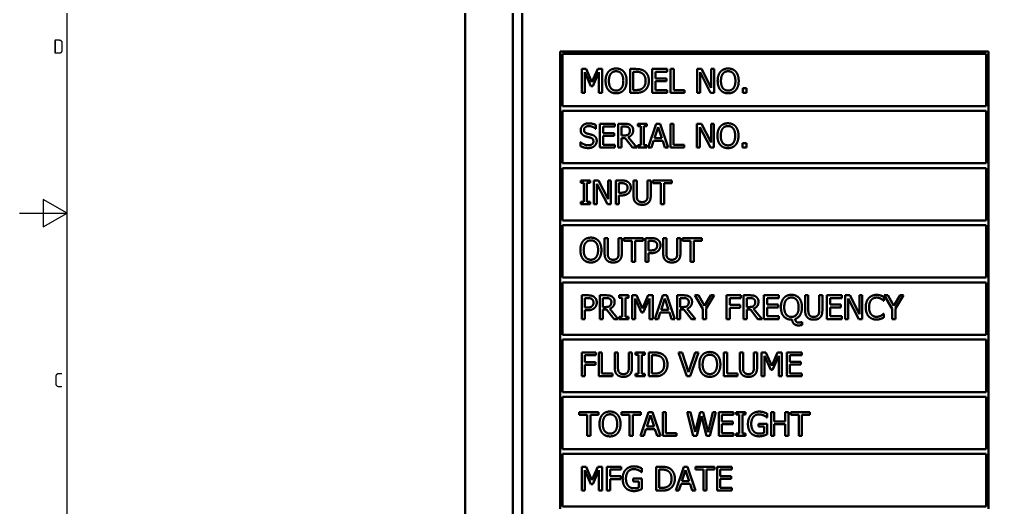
# Model space of a CAD drawing. Header units: millimetres. Extents: x 0 to 297, y 0 to 210.
# Drawn here: x 0 to 102, y 74.1 to 125.3 of the extents above; entities that cross this region are included whole.
import ezdxf

# ---------------------------------------------------------------- set-up
doc = ezdxf.new("R2010")
doc.units = ezdxf.units.MM
doc.header["$LTSCALE"] = 0.5
doc.layers.get('0').update_dxf_attribs({"color": 3, "lineweight": 25})
doc.layers.add('가시적인 것(ISO)', color=3, linetype='Continuous', lineweight=40)
doc.layers.add('경계(ISO)', color=7, linetype='Continuous', lineweight=25)
doc.styles.add('문자 텍스트_M2B', font='isocp.shx')

# ---------------------------------------------------------------- blocks, each defined once
blk = doc.blocks.new('경계 Default Border')
at = {"layer": '경계(ISO)', "flags": 128}
for points in [[(10, 10), (10, 410), (584, 410), (584, 10), (10, 10)], [(0, 210), (10, 210), (5, 212.89), (5, 207.11), (10, 210)]]:
    blk.add_lwpolyline(points, dxfattribs=at)
at = {"layer": '경계(ISO)', "color": 2, "char_height": 3, "attachment_point": 7, "style": '문자 텍스트_M2B'}
for s, insert in [('D', (7.08, 243.47)), ('C', (7.24, 173.47))]:
    blk.add_mtext(s, dxfattribs=dict(at, insert=insert))

msp = doc.modelspace()

# ---------------------------------------------------------------- linework, layer by layer
at = {"layer": '가시적인 것(ISO)'}
for p, q in [((46.8147, 41.9881), (46.8147, 161.9881)), ((51.8147, 151.9881), (51.8147, 51.9881)), ((52.8147, 52.9042), (52.8147, 151.072)), ((56.8147, 121.9881), (101.8147, 121.9881)), ((56.8147, 73.9881), (56.8147, 121.9881)), ((57.0647, 116.2381), (57.0647, 121.7381)), ((57.0647, 121.7381), (101.5647, 121.7381)), ((101.5647, 121.7381), (101.5647, 116.2381)), ((101.8147, 121.9881), (101.8147, 73.9881)), ((59.0679, 117.6355), (59.0679, 120.1355)), ((59.0679, 120.1355), (59.5217, 120.1355)), ((60.0241, 118.3243), (59.3779, 119.789)), ((59.3779, 119.789), (59.3779, 117.6355)), ((59.5217, 120.1355), (60.1457, 118.7436)), ((60.1457, 118.7436), (60.7494, 120.1355)), ((60.8791, 119.789), (60.2267, 118.3243)), ((60.7494, 120.1355), (61.2113, 120.1355)), ((60.8791, 117.6355), (60.8791, 119.789)), ((61.2113, 120.1355), (61.2113, 117.6355)), ((64.151, 117.6355), (64.151, 120.1355)), ((64.151, 120.1355), (64.7203, 120.1355)), ((64.4832, 119.8478), (64.4832, 117.9231)), ((64.7365, 119.8478), (64.4832, 119.8478)), ((66.4828, 117.6355), (66.4828, 120.1355)), ((66.4828, 120.1355), (68.0468, 120.1355)), ((68.0468, 119.8397), (66.8151, 119.8397)), ((66.8151, 119.8397), (66.8151, 119.1549)), ((68.0468, 120.1355), (68.0468, 119.8397)), ((68.4115, 117.6355), (68.4115, 120.1355)), ((68.4115, 120.1355), (68.7438, 120.1355)), ((68.7438, 120.1355), (68.7438, 117.9312)), ((71.1951, 117.6355), (71.1951, 120.1355)), ((71.1951, 120.1355), (71.6672, 120.1355)), ((72.6113, 117.6355), (71.5051, 119.791)), ((71.5051, 119.791), (71.5051, 117.6355)), ((71.6672, 120.1355), (72.6741, 118.1561)), ((72.6741, 118.1561), (72.6741, 120.1355)), ((72.6741, 120.1355), (72.984, 120.1355)), ((72.984, 120.1355), (72.984, 117.6355)), ((66.8151, 119.1549), (67.9638, 119.1549)), ((66.8151, 118.8591), (66.8151, 117.9312)), ((67.9638, 118.8591), (66.8151, 118.8591)), ((67.9638, 119.1549), (67.9638, 118.8591)), ((59.3779, 117.6355), (59.0679, 117.6355)), ((60.2267, 118.3243), (60.0241, 118.3243)), ((61.2113, 117.6355), (60.8791, 117.6355)), ((64.7263, 117.6355), (64.151, 117.6355)), ((64.4832, 117.9231), (64.7365, 117.9231)), ((68.0468, 117.6355), (66.4828, 117.6355)), ((66.8151, 117.9312), (68.0468, 117.9312)), ((68.0468, 117.9312), (68.0468, 117.6355)), ((69.86, 117.6355), (68.4115, 117.6355)), ((68.7438, 117.9312), (69.86, 117.9312)), ((69.86, 117.9312), (69.86, 117.6355)), ((71.5051, 117.6355), (71.1951, 117.6355)), ((72.984, 117.6355), (72.6113, 117.6355)), ((75.9885, 117.6355), (75.9885, 118.1136)), ((75.9885, 118.1136), (76.3896, 118.1136)), ((76.3896, 117.6355), (75.9885, 117.6355)), ((76.3896, 118.1136), (76.3896, 117.6355)), ((101.5647, 116.2381), (57.0647, 116.2381)), ((57.0647, 110.2381), (57.0647, 115.7381)), ((57.0647, 115.7381), (101.5647, 115.7381)), ((101.5647, 115.7381), (101.5647, 110.2381)), ((60.5468, 114.2679), (60.5468, 113.8709)), ((60.9824, 111.8855), (60.9824, 114.3855)), ((60.9824, 114.3855), (62.5464, 114.3855)), ((62.5464, 114.3855), (62.5464, 114.0897)), ((62.9111, 114.3855), (63.5553, 114.3855)), ((62.9111, 111.8855), (62.9111, 114.3855)), ((64.9472, 114.1302), (64.9472, 114.3855)), ((64.9472, 114.3855), (65.9156, 114.3855)), ((65.9156, 114.3855), (65.9156, 114.1302)), ((66.0574, 111.8855), (66.9002, 114.3855)), ((66.9002, 114.3855), (67.3094, 114.3855)), ((67.3094, 114.3855), (68.1522, 111.8855)), ((68.3892, 111.8855), (68.3892, 114.3855)), ((68.3892, 114.3855), (68.7215, 114.3855)), ((68.7215, 114.3855), (68.7215, 112.1812)), ((71.1728, 111.8855), (71.1728, 114.3855)), ((71.1728, 114.3855), (71.6449, 114.3855)), ((71.6449, 114.3855), (72.6518, 112.4061)), ((72.6518, 112.4061), (72.6518, 114.3855)), ((72.6518, 114.3855), (72.9617, 114.3855)), ((72.9617, 114.3855), (72.9617, 111.8855)), ((60.5468, 113.8709), (60.5225, 113.8709)), ((62.5464, 114.0897), (61.3147, 114.0897)), ((61.3147, 114.0897), (61.3147, 113.4049)), ((61.3147, 113.4049), (62.4634, 113.4049)), ((62.4634, 113.4049), (62.4634, 113.1091)), ((63.5736, 114.0978), (63.2434, 114.0978)), ((63.2434, 114.0978), (63.2434, 113.1577)), ((65.2652, 114.1302), (64.9472, 114.1302)), ((65.2652, 112.1407), (65.2652, 114.1302)), ((65.9156, 114.1302), (65.5975, 114.1302)), ((65.5975, 114.1302), (65.5975, 112.1407)), ((67.0967, 114.0451), (66.7117, 112.868)), ((67.4836, 112.868), (67.0967, 114.0451)), ((72.589, 111.8855), (71.4828, 114.041)), ((71.4828, 114.041), (71.4828, 111.8855)), ((58.9443, 112.0354), (58.9443, 112.4527)), ((58.9443, 112.4527), (58.9686, 112.4527)), ((61.3147, 113.1091), (61.3147, 112.1812)), ((62.4634, 113.1091), (61.3147, 113.1091)), ((63.2434, 113.1577), (63.5351, 113.1577)), ((63.6242, 112.8802), (63.2434, 112.8802)), ((63.2434, 112.8802), (63.2434, 111.8855)), ((64.4143, 111.8855), (63.6242, 112.8802)), ((63.9565, 112.9734), (64.8459, 111.8855)), ((66.6206, 112.5844), (66.3937, 111.8855)), ((67.5748, 112.5844), (66.6206, 112.5844)), ((66.7117, 112.868), (67.4836, 112.868)), ((67.8017, 111.8855), (67.5748, 112.5844)), ((75.9662, 111.8855), (75.9662, 112.3636)), ((75.9662, 112.3636), (76.3673, 112.3636)), ((76.3673, 112.3636), (76.3673, 111.8855)), ((62.5464, 111.8855), (60.9824, 111.8855)), ((61.3147, 112.1812), (62.5464, 112.1812)), ((62.5464, 112.1812), (62.5464, 111.8855)), ((63.2434, 111.8855), (62.9111, 111.8855)), ((64.8459, 111.8855), (64.4143, 111.8855)), ((64.9472, 111.8855), (64.9472, 112.1407)), ((64.9472, 112.1407), (65.2652, 112.1407)), ((65.9156, 111.8855), (64.9472, 111.8855)), ((65.5975, 112.1407), (65.9156, 112.1407)), ((65.9156, 112.1407), (65.9156, 111.8855)), ((66.3937, 111.8855), (66.0574, 111.8855)), ((68.1522, 111.8855), (67.8017, 111.8855)), ((69.8378, 111.8855), (68.3892, 111.8855)), ((68.7215, 112.1812), (69.8378, 112.1812)), ((69.8378, 112.1812), (69.8378, 111.8855)), ((71.4828, 111.8855), (71.1728, 111.8855)), ((72.9617, 111.8855), (72.589, 111.8855)), ((76.3673, 111.8855), (75.9662, 111.8855)), ((101.5647, 110.2381), (57.0647, 110.2381)), ((57.0647, 104.2381), (57.0647, 109.7381)), ((57.0647, 109.7381), (101.5647, 109.7381)), ((101.5647, 109.7381), (101.5647, 104.2381)), ((58.9707, 108.1829), (58.9707, 108.4381)), ((58.9707, 108.4381), (59.9391, 108.4381)), ((59.2887, 108.1829), (58.9707, 108.1829)), ((59.2887, 106.1934), (59.2887, 108.1829)), ((59.9391, 108.1829), (59.621, 108.1829)), ((59.621, 108.1829), (59.621, 106.1934)), ((59.9391, 108.4381), (59.9391, 108.1829)), ((60.3503, 105.9381), (60.3503, 108.4381)), ((60.3503, 108.4381), (60.8224, 108.4381)), ((60.8224, 108.4381), (61.8292, 106.4588)), ((61.8292, 106.4588), (61.8292, 108.4381)), ((61.8292, 108.4381), (62.1392, 108.4381)), ((62.1392, 108.4381), (62.1392, 105.9381)), ((62.6457, 105.9381), (62.6457, 108.4381)), ((62.6457, 108.4381), (63.2737, 108.4381)), ((63.2535, 108.1504), (62.978, 108.1504)), ((62.978, 108.1504), (62.978, 107.1537)), ((64.5116, 106.8782), (64.5116, 108.4381)), ((64.5116, 108.4381), (64.8438, 108.4381)), ((64.8438, 108.4381), (64.8438, 106.8782)), ((65.9885, 106.8701), (65.9885, 108.4381)), ((65.9885, 108.4381), (66.3207, 108.4381)), ((66.3207, 108.4381), (66.3207, 106.8782)), ((66.5416, 108.1423), (66.5416, 108.4381)), ((66.5416, 108.4381), (68.5513, 108.4381)), ((67.3803, 108.1423), (66.5416, 108.1423)), ((67.3803, 105.9381), (67.3803, 108.1423)), ((67.7126, 108.1423), (67.7126, 105.9381)), ((68.5513, 108.1423), (67.7126, 108.1423)), ((68.5513, 108.4381), (68.5513, 108.1423)), ((61.7664, 105.9381), (60.6603, 108.0937)), ((60.6603, 108.0937), (60.6603, 105.9381)), ((62.978, 107.1537), (63.2049, 107.1537)), ((58.9707, 105.9381), (58.9707, 106.1934)), ((58.9707, 106.1934), (59.2887, 106.1934)), ((59.621, 106.1934), (59.9391, 106.1934)), ((59.9391, 106.1934), (59.9391, 105.9381)), ((63.2596, 106.8701), (62.978, 106.8701)), ((62.978, 106.8701), (62.978, 105.9381)), ((59.9391, 105.9381), (58.9707, 105.9381)), ((60.6603, 105.9381), (60.3503, 105.9381)), ((62.1392, 105.9381), (61.7664, 105.9381)), ((62.978, 105.9381), (62.6457, 105.9381)), ((67.7126, 105.9381), (67.3803, 105.9381)), ((101.5647, 104.2381), (57.0647, 104.2381)), ((57.0647, 98.2381), (57.0647, 103.7381)), ((57.0647, 103.7381), (101.5647, 103.7381)), ((101.5647, 103.7381), (101.5647, 98.2381)), ((61.4707, 100.8255), (61.4707, 102.3855)), ((61.4707, 102.3855), (61.8029, 102.3855)), ((61.8029, 102.3855), (61.8029, 100.8255)), ((62.9476, 100.8174), (62.9476, 102.3855)), ((62.9476, 102.3855), (63.2798, 102.3855)), ((63.2798, 102.3855), (63.2798, 100.8255)), ((63.5006, 102.0897), (63.5006, 102.3855)), ((63.5006, 102.3855), (65.5104, 102.3855)), ((64.3394, 102.0897), (63.5006, 102.0897)), ((64.3394, 99.8855), (64.3394, 102.0897)), ((64.6716, 102.0897), (64.6716, 99.8855)), ((65.5104, 102.0897), (64.6716, 102.0897)), ((65.5104, 102.3855), (65.5104, 102.0897)), ((65.7636, 99.8855), (65.7636, 102.3855)), ((65.7636, 102.3855), (66.3916, 102.3855)), ((66.3714, 102.0978), (66.0959, 102.0978)), ((66.0959, 102.0978), (66.0959, 101.101)), ((67.6295, 100.8255), (67.6295, 102.3855)), ((67.6295, 102.3855), (67.9617, 102.3855)), ((67.9617, 102.3855), (67.9617, 100.8255)), ((69.1064, 100.8174), (69.1064, 102.3855)), ((69.1064, 102.3855), (69.4387, 102.3855)), ((69.4387, 102.3855), (69.4387, 100.8255)), ((69.6595, 102.0897), (69.6595, 102.3855)), ((69.6595, 102.3855), (71.6692, 102.3855)), ((70.4982, 102.0897), (69.6595, 102.0897)), ((70.4982, 99.8855), (70.4982, 102.0897)), ((70.8305, 102.0897), (70.8305, 99.8855)), ((71.6692, 102.0897), (70.8305, 102.0897)), ((71.6692, 102.3855), (71.6692, 102.0897)), ((66.0959, 101.101), (66.3228, 101.101)), ((66.3775, 100.8174), (66.0959, 100.8174)), ((66.0959, 100.8174), (66.0959, 99.8855)), ((64.6716, 99.8855), (64.3394, 99.8855)), ((66.0959, 99.8855), (65.7636, 99.8855)), ((70.8305, 99.8855), (70.4982, 99.8855)), ((101.5647, 98.2381), (57.0647, 98.2381)), ((57.0647, 92.2381), (57.0647, 97.7381)), ((57.0647, 97.7381), (101.5647, 97.7381)), ((101.5647, 97.7381), (101.5647, 92.2381)), ((59.0679, 93.8855), (59.0679, 96.3855)), ((59.0679, 96.3855), (59.6959, 96.3855)), ((59.6757, 96.0978), (59.4002, 96.0978)), ((59.4002, 96.0978), (59.4002, 95.101)), ((60.9642, 96.3855), (61.6084, 96.3855)), ((60.9642, 93.8855), (60.9642, 96.3855)), ((61.6267, 96.0978), (61.2964, 96.0978)), ((61.2964, 96.0978), (61.2964, 95.1577)), ((63.0002, 96.1302), (63.0002, 96.3855)), ((63.0002, 96.3855), (63.9686, 96.3855)), ((63.3183, 96.1302), (63.0002, 96.1302)), ((63.3183, 94.1407), (63.3183, 96.1302)), ((63.9686, 96.1302), (63.6506, 96.1302)), ((63.6506, 96.1302), (63.6506, 94.1407)), ((63.9686, 96.3855), (63.9686, 96.1302)), ((64.3799, 96.3855), (64.8337, 96.3855)), ((64.3799, 93.8855), (64.3799, 96.3855)), ((65.3361, 94.5743), (64.6899, 96.039)), ((64.6899, 96.039), (64.6899, 93.8855)), ((64.8337, 96.3855), (65.4577, 94.9936)), ((65.4577, 94.9936), (66.0614, 96.3855)), ((66.1911, 96.039), (65.5387, 94.5743)), ((66.0614, 96.3855), (66.5233, 96.3855)), ((66.1911, 93.8855), (66.1911, 96.039)), ((66.5233, 96.3855), (66.5233, 93.8855)), ((66.7604, 93.8855), (67.6032, 96.3855)), ((67.7997, 96.0451), (67.4147, 94.868)), ((67.6032, 96.3855), (68.0124, 96.3855)), ((68.1866, 94.868), (67.7997, 96.0451)), ((68.0124, 96.3855), (68.8552, 93.8855)), ((69.0922, 96.3855), (69.7365, 96.3855)), ((69.0922, 93.8855), (69.0922, 96.3855)), ((69.7547, 96.0978), (69.4245, 96.0978)), ((69.4245, 96.0978), (69.4245, 95.1577)), ((70.954, 96.3855), (71.3228, 96.3855)), ((71.7989, 94.9572), (70.954, 96.3855)), ((71.3228, 96.3855), (71.967, 95.2854)), ((71.967, 95.2854), (72.6234, 96.3855)), ((72.9759, 96.3855), (72.1311, 94.9916)), ((72.6234, 96.3855), (72.9759, 96.3855)), ((74.2806, 93.8855), (74.2806, 96.3855)), ((74.2806, 96.3855), (75.7758, 96.3855)), ((75.7758, 96.0897), (74.6129, 96.0897)), ((74.6129, 96.0897), (74.6129, 95.3846)), ((75.7758, 96.3855), (75.7758, 96.0897)), ((76.0736, 96.3855), (76.7178, 96.3855)), ((76.0736, 93.8855), (76.0736, 96.3855)), ((76.7361, 96.0978), (76.4058, 96.0978)), ((76.4058, 96.0978), (76.4058, 95.1577)), ((78.2069, 93.8855), (78.2069, 96.3855)), ((78.2069, 96.3855), (79.7709, 96.3855)), ((79.7709, 96.0897), (78.5391, 96.0897)), ((78.5391, 96.0897), (78.5391, 95.4049)), ((79.7709, 96.3855), (79.7709, 96.0897)), ((82.5383, 94.8255), (82.5383, 96.3855)), ((82.5383, 96.3855), (82.8706, 96.3855)), ((82.8706, 96.3855), (82.8706, 94.8255)), ((84.0152, 94.8174), (84.0152, 96.3855)), ((84.0152, 96.3855), (84.3475, 96.3855)), ((84.3475, 96.3855), (84.3475, 94.8255)), ((84.8236, 93.8855), (84.8236, 96.3855)), ((84.8236, 96.3855), (86.3876, 96.3855)), ((86.3876, 96.0897), (85.1558, 96.0897)), ((85.1558, 96.0897), (85.1558, 95.4049)), ((86.3876, 96.3855), (86.3876, 96.0897)), ((86.7523, 93.8855), (86.7523, 96.3855)), ((86.7523, 96.3855), (87.2243, 96.3855)), ((88.1684, 93.8855), (87.0622, 96.041)), ((87.0622, 96.041), (87.0622, 93.8855)), ((87.2243, 96.3855), (88.2312, 94.4061)), ((88.2312, 94.4061), (88.2312, 96.3855)), ((88.2312, 96.3855), (88.5412, 96.3855)), ((88.5412, 96.3855), (88.5412, 93.8855)), ((90.8021, 96.2193), (90.8021, 95.8182)), ((91.6854, 94.9572), (90.8406, 96.3855)), ((90.8406, 96.3855), (91.2093, 96.3855)), ((91.2093, 96.3855), (91.8536, 95.2854)), ((91.8536, 95.2854), (92.51, 96.3855)), ((92.8625, 96.3855), (92.0177, 94.9916)), ((92.51, 96.3855), (92.8625, 96.3855)), ((59.4002, 95.101), (59.6271, 95.101)), ((61.2964, 95.1577), (61.5882, 95.1577)), ((61.6773, 94.8802), (61.2964, 94.8802)), ((61.2964, 94.8802), (61.2964, 93.8855)), ((62.4674, 93.8855), (61.6773, 94.8802)), ((62.0096, 94.9734), (62.8989, 93.8855)), ((69.4245, 95.1577), (69.7162, 95.1577)), ((69.8053, 94.8802), (69.4245, 94.8802)), ((69.4245, 94.8802), (69.4245, 93.8855)), ((70.5955, 93.8855), (69.8053, 94.8802)), ((70.1376, 94.9734), (71.027, 93.8855)), ((71.7989, 93.8855), (71.7989, 94.9572)), ((72.1311, 94.9916), (72.1311, 93.8855)), ((74.6129, 95.3846), (75.7271, 95.3846)), ((75.7271, 95.0889), (74.6129, 95.0889)), ((74.6129, 95.0889), (74.6129, 93.8855)), ((75.7271, 95.3846), (75.7271, 95.0889)), ((76.4058, 95.1577), (76.6976, 95.1577)), ((76.7867, 94.8802), (76.4058, 94.8802)), ((76.4058, 94.8802), (76.4058, 93.8855)), ((77.5768, 93.8855), (76.7867, 94.8802)), ((77.119, 94.9734), (78.0083, 93.8855)), ((78.5391, 95.4049), (79.6878, 95.4049)), ((79.6878, 95.1091), (78.5391, 95.1091)), ((78.5391, 95.1091), (78.5391, 94.1812)), ((79.6878, 95.4049), (79.6878, 95.1091)), ((85.1558, 95.4049), (86.3045, 95.4049)), ((86.3045, 95.1091), (85.1558, 95.1091)), ((85.1558, 95.1091), (85.1558, 94.1812)), ((86.3045, 95.4049), (86.3045, 95.1091)), ((90.8021, 95.8182), (90.7758, 95.8182)), ((91.6854, 93.8855), (91.6854, 94.9572)), ((92.0177, 94.9916), (92.0177, 93.8855)), ((59.4002, 93.8855), (59.0679, 93.8855)), ((59.6818, 94.8174), (59.4002, 94.8174)), ((59.4002, 94.8174), (59.4002, 93.8855)), ((61.2964, 93.8855), (60.9642, 93.8855)), ((62.8989, 93.8855), (62.4674, 93.8855)), ((63.0002, 93.8855), (63.0002, 94.1407)), ((63.0002, 94.1407), (63.3183, 94.1407)), ((63.9686, 93.8855), (63.0002, 93.8855)), ((63.6506, 94.1407), (63.9686, 94.1407)), ((63.9686, 94.1407), (63.9686, 93.8855)), ((64.6899, 93.8855), (64.3799, 93.8855)), ((65.5387, 94.5743), (65.3361, 94.5743)), ((66.5233, 93.8855), (66.1911, 93.8855)), ((67.0967, 93.8855), (66.7604, 93.8855)), ((67.3236, 94.5844), (67.0967, 93.8855)), ((68.2778, 94.5844), (67.3236, 94.5844)), ((67.4147, 94.868), (68.1866, 94.868)), ((68.5047, 93.8855), (68.2778, 94.5844)), ((68.8552, 93.8855), (68.5047, 93.8855)), ((69.4245, 93.8855), (69.0922, 93.8855)), ((71.027, 93.8855), (70.5955, 93.8855)), ((72.1311, 93.8855), (71.7989, 93.8855)), ((74.6129, 93.8855), (74.2806, 93.8855)), ((76.4058, 93.8855), (76.0736, 93.8855)), ((78.0083, 93.8855), (77.5768, 93.8855)), ((79.7709, 93.8855), (78.2069, 93.8855)), ((78.5391, 94.1812), (79.7709, 94.1812)), ((79.7709, 94.1812), (79.7709, 93.8855)), ((86.3876, 93.8855), (84.8236, 93.8855)), ((85.1558, 94.1812), (86.3876, 94.1812)), ((86.3876, 94.1812), (86.3876, 93.8855)), ((87.0622, 93.8855), (86.7523, 93.8855)), ((88.5412, 93.8855), (88.1684, 93.8855)), ((90.7778, 94.4527), (90.8021, 94.4527)), ((90.8021, 94.4527), (90.8021, 94.0556)), ((92.0177, 93.8855), (91.6854, 93.8855)), ((81.1749, 93.8328), (81.0979, 93.8328)), ((82.1676, 93.5755), (82.2122, 93.5755)), ((82.2122, 93.5755), (82.2122, 93.2736)), ((101.5647, 92.2381), (57.0647, 92.2381)), ((57.0647, 86.2381), (57.0647, 91.7381)), ((57.0647, 91.7381), (101.5647, 91.7381)), ((101.5647, 91.7381), (101.5647, 86.2381)), ((59.0679, 87.8855), (59.0679, 90.3855)), ((59.0679, 90.3855), (60.563, 90.3855)), ((60.563, 90.0897), (59.4002, 90.0897)), ((59.4002, 90.0897), (59.4002, 89.3846)), ((60.563, 90.3855), (60.563, 90.0897)), ((60.8609, 87.8855), (60.8609, 90.3855)), ((60.8609, 90.3855), (61.1931, 90.3855)), ((61.1931, 90.3855), (61.1931, 88.1812)), ((62.5404, 88.8255), (62.5404, 90.3855)), ((62.5404, 90.3855), (62.8726, 90.3855)), ((62.8726, 90.3855), (62.8726, 88.8255)), ((64.0173, 88.8174), (64.0173, 90.3855)), ((64.0173, 90.3855), (64.3495, 90.3855)), ((64.3495, 90.3855), (64.3495, 88.8255)), ((64.7284, 90.1302), (64.7284, 90.3855)), ((64.7284, 90.3855), (65.6968, 90.3855)), ((65.0464, 90.1302), (64.7284, 90.1302)), ((65.0464, 88.1407), (65.0464, 90.1302)), ((65.6968, 90.1302), (65.3787, 90.1302)), ((65.3787, 90.1302), (65.3787, 88.1407)), ((65.6968, 90.3855), (65.6968, 90.1302)), ((66.108, 90.3855), (66.6773, 90.3855)), ((66.108, 87.8855), (66.108, 90.3855)), ((66.6935, 90.0978), (66.4403, 90.0978)), ((66.4403, 90.0978), (66.4403, 88.1731)), ((70.1072, 87.8855), (69.2462, 90.3855)), ((69.2462, 90.3855), (69.6028, 90.3855)), ((69.6028, 90.3855), (70.2956, 88.3089)), ((70.2956, 88.3089), (70.9885, 90.3855)), ((71.3268, 90.3855), (70.4658, 87.8855)), ((70.9885, 90.3855), (71.3268, 90.3855)), ((73.999, 87.8855), (73.999, 90.3855)), ((73.999, 90.3855), (74.3313, 90.3855)), ((74.3313, 90.3855), (74.3313, 88.1812)), ((75.6785, 88.8255), (75.6785, 90.3855)), ((75.6785, 90.3855), (76.0108, 90.3855)), ((76.0108, 90.3855), (76.0108, 88.8255)), ((77.1554, 88.8174), (77.1554, 90.3855)), ((77.1554, 90.3855), (77.4877, 90.3855)), ((77.4877, 90.3855), (77.4877, 88.8255)), ((77.9638, 90.3855), (78.4176, 90.3855)), ((77.9638, 87.8855), (77.9638, 90.3855)), ((78.92, 88.5743), (78.2737, 90.039)), ((78.2737, 90.039), (78.2737, 87.8855)), ((78.4176, 90.3855), (79.0416, 88.9936)), ((79.0416, 88.9936), (79.6453, 90.3855)), ((79.775, 90.039), (79.1226, 88.5743)), ((79.6453, 90.3855), (80.1072, 90.3855)), ((79.775, 87.8855), (79.775, 90.039)), ((80.1072, 90.3855), (80.1072, 87.8855)), ((80.6137, 87.8855), (80.6137, 90.3855)), ((80.6137, 90.3855), (82.1777, 90.3855)), ((82.1777, 90.0897), (80.9459, 90.0897)), ((80.9459, 90.0897), (80.9459, 89.4049)), ((82.1777, 90.3855), (82.1777, 90.0897)), ((59.4002, 89.3846), (60.5144, 89.3846)), ((60.5144, 89.0889), (59.4002, 89.0889)), ((59.4002, 89.0889), (59.4002, 87.8855)), ((60.5144, 89.3846), (60.5144, 89.0889)), ((80.9459, 89.4049), (82.0946, 89.4049)), ((82.0946, 89.1091), (80.9459, 89.1091)), ((80.9459, 89.1091), (80.9459, 88.1812)), ((82.0946, 89.4049), (82.0946, 89.1091)), ((59.4002, 87.8855), (59.0679, 87.8855)), ((62.3094, 87.8855), (60.8609, 87.8855)), ((61.1931, 88.1812), (62.3094, 88.1812)), ((62.3094, 88.1812), (62.3094, 87.8855)), ((64.7284, 87.8855), (64.7284, 88.1407)), ((64.7284, 88.1407), (65.0464, 88.1407)), ((65.6968, 87.8855), (64.7284, 87.8855)), ((65.3787, 88.1407), (65.6968, 88.1407)), ((65.6968, 88.1407), (65.6968, 87.8855)), ((66.6834, 87.8855), (66.108, 87.8855)), ((66.4403, 88.1731), (66.6935, 88.1731)), ((70.4658, 87.8855), (70.1072, 87.8855)), ((75.4476, 87.8855), (73.999, 87.8855)), ((74.3313, 88.1812), (75.4476, 88.1812)), ((75.4476, 88.1812), (75.4476, 87.8855)), ((78.2737, 87.8855), (77.9638, 87.8855)), ((79.1226, 88.5743), (78.92, 88.5743)), ((80.1072, 87.8855), (79.775, 87.8855)), ((82.1777, 87.8855), (80.6137, 87.8855)), ((80.9459, 88.1812), (82.1777, 88.1812)), ((82.1777, 88.1812), (82.1777, 87.8855)), ((101.5647, 86.2381), (57.0647, 86.2381)), ((57.0647, 80.2381), (57.0647, 85.7381)), ((57.0647, 85.7381), (101.5647, 85.7381)), ((101.5647, 85.7381), (101.5647, 80.2381)), ((58.8126, 83.8397), (58.8126, 84.1355)), ((58.8126, 84.1355), (60.8224, 84.1355)), ((59.6514, 83.8397), (58.8126, 83.8397)), ((59.6514, 81.6355), (59.6514, 83.8397)), ((59.9836, 83.8397), (59.9836, 81.6355)), ((60.8224, 83.8397), (59.9836, 83.8397)), ((60.8224, 84.1355), (60.8224, 83.8397)), ((63.2535, 83.8397), (63.2535, 84.1355)), ((63.2535, 84.1355), (65.2632, 84.1355)), ((64.0922, 83.8397), (63.2535, 83.8397)), ((64.0922, 81.6355), (64.0922, 83.8397)), ((65.2632, 83.8397), (64.4245, 83.8397)), ((64.4245, 83.8397), (64.4245, 81.6355)), ((65.247, 81.6355), (66.0898, 84.1355)), ((65.2632, 84.1355), (65.2632, 83.8397)), ((66.2863, 83.7951), (65.9014, 82.618)), ((66.0898, 84.1355), (66.499, 84.1355)), ((66.6733, 82.618), (66.2863, 83.7951)), ((66.499, 84.1355), (67.3418, 81.6355)), ((67.5788, 81.6355), (67.5788, 84.1355)), ((67.5788, 84.1355), (67.9111, 84.1355)), ((67.9111, 84.1355), (67.9111, 81.9312)), ((70.792, 81.6355), (70.1538, 84.1355)), ((70.1538, 84.1355), (70.4962, 84.1355)), ((70.4962, 84.1355), (70.9986, 82.0629)), ((70.9986, 82.0629), (71.497, 84.1355)), ((71.655, 83.71), (71.1607, 81.6355)), ((71.497, 84.1355), (71.8353, 84.1355)), ((72.1635, 81.6355), (71.655, 83.71)), ((71.8353, 84.1355), (72.3378, 82.0386)), ((72.3378, 82.0386), (72.8382, 84.1355)), ((73.1643, 84.1355), (72.5363, 81.6355)), ((72.8382, 84.1355), (73.1643, 84.1355)), ((73.4622, 81.6355), (73.4622, 84.1355)), ((73.4622, 84.1355), (75.0262, 84.1355)), ((75.0262, 83.8397), (73.7944, 83.8397)), ((73.7944, 83.8397), (73.7944, 83.1549)), ((75.0262, 84.1355), (75.0262, 83.8397)), ((75.2936, 83.8802), (75.2936, 84.1355)), ((75.2936, 84.1355), (76.262, 84.1355)), ((75.6117, 83.8802), (75.2936, 83.8802)), ((75.6117, 81.8907), (75.6117, 83.8802)), ((76.262, 83.8802), (75.9439, 83.8802)), ((75.9439, 83.8802), (75.9439, 81.8907)), ((76.262, 84.1355), (76.262, 83.8802)), ((78.5412, 83.9653), (78.5412, 83.5641)), ((78.9686, 81.6355), (78.9686, 84.1355)), ((78.9686, 84.1355), (79.3009, 84.1355)), ((79.3009, 84.1355), (79.3009, 83.1549)), ((80.4516, 83.1549), (80.4516, 84.1355)), ((80.4516, 84.1355), (80.7839, 84.1355)), ((80.7839, 84.1355), (80.7839, 81.6355)), ((81.0351, 83.8397), (81.0351, 84.1355)), ((81.0351, 84.1355), (83.0448, 84.1355)), ((81.8738, 83.8397), (81.0351, 83.8397)), ((81.8738, 81.6355), (81.8738, 83.8397)), ((82.2061, 83.8397), (82.2061, 81.6355)), ((83.0448, 83.8397), (82.2061, 83.8397)), ((83.0448, 84.1355), (83.0448, 83.8397)), ((73.7944, 83.1549), (74.9431, 83.1549)), ((73.7944, 82.8591), (73.7944, 81.9312)), ((74.9431, 82.8591), (73.7944, 82.8591)), ((74.9431, 83.1549), (74.9431, 82.8591)), ((77.6437, 82.6018), (77.6437, 82.8936)), ((77.6437, 82.8936), (78.5513, 82.8936)), ((78.5412, 83.5641), (78.5128, 83.5641)), ((78.5513, 82.8936), (78.5513, 81.8016)), ((79.3009, 83.1549), (80.4516, 83.1549)), ((80.4516, 82.8591), (79.3009, 82.8591)), ((79.3009, 82.8591), (79.3009, 81.6355)), ((80.4516, 81.6355), (80.4516, 82.8591)), ((59.9836, 81.6355), (59.6514, 81.6355)), ((64.4245, 81.6355), (64.0922, 81.6355)), ((65.5833, 81.6355), (65.247, 81.6355)), ((65.8102, 82.3344), (65.5833, 81.6355)), ((66.7644, 82.3344), (65.8102, 82.3344)), ((65.9014, 82.618), (66.6733, 82.618)), ((66.9913, 81.6355), (66.7644, 82.3344)), ((67.3418, 81.6355), (66.9913, 81.6355)), ((69.0274, 81.6355), (67.5788, 81.6355)), ((67.9111, 81.9312), (69.0274, 81.9312)), ((69.0274, 81.9312), (69.0274, 81.6355)), ((71.1607, 81.6355), (70.792, 81.6355)), ((72.5363, 81.6355), (72.1635, 81.6355)), ((75.0262, 81.6355), (73.4622, 81.6355)), ((73.7944, 81.9312), (75.0262, 81.9312)), ((75.0262, 81.9312), (75.0262, 81.6355)), ((75.2936, 81.6355), (75.2936, 81.8907)), ((75.2936, 81.8907), (75.6117, 81.8907)), ((76.262, 81.6355), (75.2936, 81.6355)), ((75.9439, 81.8907), (76.262, 81.8907)), ((76.262, 81.8907), (76.262, 81.6355)), ((78.2231, 82.6018), (77.6437, 82.6018)), ((78.2231, 81.9556), (78.2231, 82.6018)), ((79.3009, 81.6355), (78.9686, 81.6355)), ((80.7839, 81.6355), (80.4516, 81.6355)), ((82.2061, 81.6355), (81.8738, 81.6355)), ((101.5647, 80.2381), (57.0647, 80.2381)), ((57.0647, 74.2381), (57.0647, 79.7381)), ((57.0647, 79.7381), (101.5647, 79.7381)), ((101.5647, 79.7381), (101.5647, 74.2381)), ((59.0679, 75.8936), (59.0679, 78.3936)), ((59.0679, 78.3936), (59.5217, 78.3936)), ((60.0241, 76.5824), (59.3779, 78.0471)), ((59.3779, 78.0471), (59.3779, 75.8936)), ((59.5217, 78.3936), (60.1457, 77.0017)), ((60.1457, 77.0017), (60.7494, 78.3936)), ((60.8791, 78.0471), (60.2267, 76.5824)), ((60.7494, 78.3936), (61.2113, 78.3936)), ((60.8791, 75.8936), (60.8791, 78.0471)), ((61.2113, 78.3936), (61.2113, 75.8936)), ((61.7178, 75.8936), (61.7178, 78.3936)), ((61.7178, 78.3936), (63.213, 78.3936)), ((63.213, 78.0978), (62.0501, 78.0978)), ((62.0501, 78.0978), (62.0501, 77.3927)), ((63.213, 78.3936), (63.213, 78.0978)), ((65.3787, 77.8222), (65.3503, 77.8222)), ((65.3787, 78.2234), (65.3787, 77.8222)), ((66.8799, 75.8936), (66.8799, 78.3936)), ((66.8799, 78.3936), (67.4492, 78.3936)), ((67.2122, 78.1059), (67.2122, 76.1812)), ((67.4654, 78.1059), (67.2122, 78.1059)), ((68.9423, 75.8936), (69.7851, 78.3936)), ((69.9816, 78.0532), (69.5967, 76.8761)), ((69.7851, 78.3936), (70.1943, 78.3936)), ((70.3686, 76.8761), (69.9816, 78.0532)), ((70.1943, 78.3936), (71.0371, 75.8936)), ((71.0189, 78.0978), (71.0189, 78.3936)), ((71.0189, 78.3936), (73.0286, 78.3936)), ((71.8576, 78.0978), (71.0189, 78.0978)), ((71.8576, 75.8936), (71.8576, 78.0978)), ((72.1899, 78.0978), (72.1899, 75.8936)), ((73.0286, 78.0978), (72.1899, 78.0978)), ((73.0286, 78.3936), (73.0286, 78.0978)), ((73.2818, 75.8936), (73.2818, 78.3936)), ((73.2818, 78.3936), (74.8459, 78.3936)), ((74.8459, 78.0978), (73.6141, 78.0978)), ((73.6141, 78.0978), (73.6141, 77.413)), ((74.8459, 78.3936), (74.8459, 78.0978)), ((60.2267, 76.5824), (60.0241, 76.5824)), ((62.0501, 77.3927), (63.1643, 77.3927)), ((63.1643, 77.097), (62.0501, 77.097)), ((62.0501, 77.097), (62.0501, 75.8936)), ((63.1643, 77.3927), (63.1643, 77.097)), ((64.4812, 76.8599), (64.4812, 77.1517)), ((64.4812, 77.1517), (65.3888, 77.1517)), ((65.0606, 76.8599), (64.4812, 76.8599)), ((65.0606, 76.2137), (65.0606, 76.8599)), ((65.3888, 77.1517), (65.3888, 76.0597)), ((69.5055, 76.5925), (69.2786, 75.8936)), ((70.4597, 76.5925), (69.5055, 76.5925)), ((69.5967, 76.8761), (70.3686, 76.8761)), ((70.6866, 75.8936), (70.4597, 76.5925)), ((73.6141, 77.413), (74.7628, 77.413)), ((74.7628, 77.1172), (73.6141, 77.1172)), ((73.6141, 77.1172), (73.6141, 76.1893)), ((74.7628, 77.413), (74.7628, 77.1172)), ((59.3779, 75.8936), (59.0679, 75.8936)), ((61.2113, 75.8936), (60.8791, 75.8936)), ((62.0501, 75.8936), (61.7178, 75.8936)), ((67.4553, 75.8936), (66.8799, 75.8936)), ((67.2122, 76.1812), (67.4654, 76.1812)), ((69.2786, 75.8936), (68.9423, 75.8936)), ((71.0371, 75.8936), (70.6866, 75.8936)), ((72.1899, 75.8936), (71.8576, 75.8936)), ((74.8459, 75.8936), (73.2818, 75.8936)), ((73.6141, 76.1893), (74.8459, 76.1893)), ((74.8459, 76.1893), (74.8459, 75.8936)), ((101.5647, 74.2381), (57.0647, 74.2381))]:
    msp.add_line(p, q, dxfattribs=at)
for points in [[(61.576, 118.8855), (61.576, 119.1995), (61.732, 119.6776), (61.8758, 119.8498)], [(61.8758, 119.8498), (62.0217, 120.0159), (62.4289, 120.1881), (62.6801, 120.1881)], [(62.1271, 119.6411), (62.0278, 119.5135), (61.9224, 119.1286), (61.9224, 118.8855)], [(62.6822, 119.9004), (62.5019, 119.9004), (62.2304, 119.7748), (62.1271, 119.6411)], [(62.6801, 120.1881), (62.9354, 120.1881), (63.3446, 120.0098), (63.4865, 119.8498)], [(63.2352, 119.6411), (63.136, 119.7708), (62.8564, 119.9004), (62.6822, 119.9004)], [(63.4399, 118.8855), (63.4399, 119.1326), (63.3325, 119.5155), (63.2352, 119.6411)], [(63.4865, 119.8498), (63.6283, 119.6837), (63.7863, 119.1974), (63.7863, 118.8855)], [(64.7203, 120.1355), (65.0728, 120.1355), (65.4739, 120.0301), (65.6157, 119.9369)], [(65.3969, 119.6979), (65.2632, 119.7769), (64.9613, 119.8478), (64.7365, 119.8478)], [(65.7758, 118.8875), (65.7758, 119.1752), (65.5853, 119.5824), (65.3969, 119.6979)], [(65.6157, 119.9369), (65.8568, 119.7769), (66.1222, 119.2481), (66.1222, 118.8834)], [(73.3487, 118.8855), (73.3487, 119.1995), (73.5047, 119.6776), (73.6485, 119.8498)], [(73.6485, 119.8498), (73.7944, 120.0159), (74.2016, 120.1881), (74.4528, 120.1881)], [(73.8998, 119.6411), (73.8005, 119.5135), (73.6951, 119.1286), (73.6951, 118.8855)], [(74.4549, 119.9004), (74.2745, 119.9004), (74.0031, 119.7748), (73.8998, 119.6411)], [(74.4528, 120.1881), (74.7081, 120.1881), (75.1173, 120.0098), (75.2592, 119.8498)], [(75.0079, 119.6411), (74.9087, 119.7708), (74.6291, 119.9004), (74.4549, 119.9004)], [(75.2126, 118.8855), (75.2126, 119.1326), (75.1052, 119.5155), (75.0079, 119.6411)], [(75.2592, 119.8498), (75.401, 119.6837), (75.559, 119.1974), (75.559, 118.8855)], [(61.8738, 117.9231), (61.73, 118.0893), (61.576, 118.5775), (61.576, 118.8855)], [(61.9224, 118.8855), (61.9224, 118.3932), (62.3357, 117.8705), (62.6822, 117.8705)], [(62.6822, 117.8705), (63.0286, 117.8705), (63.4399, 118.3932), (63.4399, 118.8855)], [(63.7863, 118.8855), (63.7863, 118.5816), (63.6323, 118.0893), (63.4865, 117.9231)], [(65.4273, 118.0893), (65.6015, 118.2068), (65.7758, 118.5957), (65.7758, 118.8875)], [(66.1222, 118.8834), (66.1222, 118.541), (65.8446, 117.99), (65.6117, 117.836)], [(73.6465, 117.9231), (73.5027, 118.0893), (73.3487, 118.5775), (73.3487, 118.8855)], [(73.6951, 118.8855), (73.6951, 118.3932), (74.1084, 117.8705), (74.4549, 117.8705)], [(74.4549, 117.8705), (74.8013, 117.8705), (75.2126, 118.3932), (75.2126, 118.8855)], [(75.559, 118.8855), (75.559, 118.5816), (75.405, 118.0893), (75.2592, 117.9231)], [(62.6801, 117.5828), (62.4269, 117.5828), (62.0217, 117.755), (61.8738, 117.9231)], [(63.4865, 117.9231), (63.3325, 117.7489), (62.9253, 117.5828), (62.6801, 117.5828)], [(65.6117, 117.836), (65.4212, 117.7165), (65.0302, 117.6355), (64.7263, 117.6355)], [(64.7365, 117.9231), (64.9573, 117.9231), (65.2916, 117.994), (65.4273, 118.0893)], [(74.4528, 117.5828), (74.1996, 117.5828), (73.7944, 117.755), (73.6465, 117.9231)], [(75.2592, 117.9231), (75.1052, 117.7489), (74.698, 117.5828), (74.4528, 117.5828)], [(58.9626, 113.7149), (58.9626, 114.0188), (59.4366, 114.43), (59.8033, 114.43)], [(59.8033, 114.43), (60.014, 114.43), (60.3868, 114.347), (60.5468, 114.2679)], [(63.5553, 114.3855), (63.7701, 114.3855), (64.0598, 114.3389), (64.1915, 114.2538)], [(73.6263, 114.0998), (73.7721, 114.2659), (74.1793, 114.4381), (74.4305, 114.4381)], [(74.4305, 114.4381), (74.6858, 114.4381), (75.0951, 114.2598), (75.2369, 114.0998)], [(59.1246, 113.2631), (59.0476, 113.3462), (58.9626, 113.569), (58.9626, 113.7149)], [(59.5379, 113.0423), (59.4083, 113.0767), (59.2036, 113.18), (59.1246, 113.2631)], [(59.8256, 114.1423), (59.5946, 114.1423), (59.309, 113.9256), (59.309, 113.7493)], [(59.309, 113.7493), (59.309, 113.5913), (59.4771, 113.4029), (59.6352, 113.3603)], [(59.6352, 113.3603), (59.7405, 113.332), (60.0464, 113.259), (60.1477, 113.2286)], [(60.5225, 113.8709), (60.403, 113.9803), (60.0302, 114.1423), (59.8256, 114.1423)], [(63.5351, 113.1577), (63.6789, 113.1577), (63.9079, 113.2084), (63.9869, 113.2874)], [(63.9707, 114.0127), (63.8998, 114.0593), (63.7113, 114.0978), (63.5736, 114.0978)], [(64.4751, 113.7068), (64.4751, 113.4333), (64.1955, 113.0625), (63.9565, 112.9734)], [(64.1287, 113.6804), (64.1287, 113.7898), (64.0517, 113.958), (63.9707, 114.0127)], [(63.9869, 113.2874), (64.0598, 113.3563), (64.1287, 113.5508), (64.1287, 113.6804)], [(64.1915, 114.2538), (64.3232, 114.1687), (64.4751, 113.9033), (64.4751, 113.7068)], [(73.3264, 113.1355), (73.3264, 113.4495), (73.4824, 113.9276), (73.6263, 114.0998)], [(73.8775, 113.8911), (73.7782, 113.7635), (73.6728, 113.3786), (73.6728, 113.1355)], [(74.4326, 114.1504), (74.2523, 114.1504), (73.9808, 114.0248), (73.8775, 113.8911)], [(74.9857, 113.8911), (74.8864, 114.0208), (74.6068, 114.1504), (74.4326, 114.1504)], [(75.1903, 113.1355), (75.1903, 113.3826), (75.0829, 113.7655), (74.9857, 113.8911)], [(75.2369, 114.0998), (75.3787, 113.9337), (75.5367, 113.4474), (75.5367, 113.1355)], [(58.9686, 112.4527), (59.1327, 112.2987), (59.5481, 112.1286), (59.7405, 112.1286)], [(59.9897, 112.9288), (59.8742, 112.9612), (59.6818, 113.0058), (59.5379, 113.0423)], [(59.7405, 112.1286), (60.016, 112.1286), (60.2976, 112.3575), (60.2976, 112.5459)], [(60.2976, 112.5459), (60.2976, 112.6958), (60.1498, 112.8822), (59.9897, 112.9288)], [(60.1477, 113.2286), (60.405, 113.1496), (60.6441, 112.8316), (60.6441, 112.5986)], [(60.6441, 112.5986), (60.6441, 112.4507), (60.5245, 112.1671), (60.4172, 112.0678)], [(73.6242, 112.1731), (73.4804, 112.3393), (73.3264, 112.8275), (73.3264, 113.1355)], [(73.6728, 113.1355), (73.6728, 112.6432), (74.0861, 112.1205), (74.4326, 112.1205)], [(74.4326, 112.1205), (74.779, 112.1205), (75.1903, 112.6432), (75.1903, 113.1355)], [(75.5367, 113.1355), (75.5367, 112.8316), (75.3827, 112.3393), (75.2369, 112.1731)], [(59.7648, 111.8409), (59.4934, 111.8409), (59.1125, 111.9543), (58.9443, 112.0354)], [(60.4172, 112.0678), (60.2976, 111.9584), (59.9938, 111.8409), (59.7648, 111.8409)], [(74.4305, 111.8328), (74.1773, 111.8328), (73.7721, 112.005), (73.6242, 112.1731)], [(75.2369, 112.1731), (75.0829, 111.9989), (74.6757, 111.8328), (74.4305, 111.8328)], [(63.6992, 108.0552), (63.6202, 108.1079), (63.4095, 108.1504), (63.2535, 108.1504)], [(63.2737, 108.4381), (63.4966, 108.4381), (63.8086, 108.3652), (63.9281, 108.2821)], [(63.9281, 108.2821), (64.0679, 108.1869), (64.2259, 107.8932), (64.2259, 107.6845)], [(63.2049, 107.1537), (63.4075, 107.1537), (63.6566, 107.2185), (63.7377, 107.3036)], [(64.0071, 107.1294), (63.8775, 107.0017), (63.527, 106.8701), (63.2596, 106.8701)], [(63.8795, 107.6744), (63.8795, 107.804), (63.7904, 107.9944), (63.6992, 108.0552)], [(63.7377, 107.3036), (63.8126, 107.3786), (63.8795, 107.5548), (63.8795, 107.6744)], [(64.2259, 107.6845), (64.2259, 107.5224), (64.1104, 107.2307), (64.0071, 107.1294)], [(64.7506, 106.1164), (64.619, 106.2461), (64.5116, 106.6107), (64.5116, 106.8782)], [(65.4151, 105.8855), (65.1943, 105.8855), (64.8661, 106.0009), (64.7506, 106.1164)], [(64.8438, 106.8782), (64.8438, 106.7039), (64.8884, 106.4689), (64.9512, 106.3737)], [(64.9512, 106.3737), (65.0181, 106.2724), (65.249, 106.1691), (65.4151, 106.1691)], [(65.4151, 106.1691), (65.5711, 106.1691), (65.8143, 106.2724), (65.8811, 106.3737)], [(66.0817, 106.1164), (65.9622, 105.9989), (65.6461, 105.8855), (65.4151, 105.8855)], [(65.8811, 106.3737), (65.9439, 106.4689), (65.9885, 106.7019), (65.9885, 106.8701)], [(66.3207, 106.8782), (66.3207, 106.6168), (66.2154, 106.244), (66.0817, 106.1164)], [(58.9261, 101.1355), (58.9261, 101.4495), (59.0821, 101.9276), (59.2259, 102.0998)], [(59.2259, 102.0998), (59.3718, 102.2659), (59.779, 102.4381), (60.0302, 102.4381)], [(60.0322, 102.1504), (59.8519, 102.1504), (59.5805, 102.0248), (59.4771, 101.8911)], [(60.0302, 102.4381), (60.2855, 102.4381), (60.6947, 102.2598), (60.8365, 102.0998)], [(60.5853, 101.8911), (60.4861, 102.0208), (60.2065, 102.1504), (60.0322, 102.1504)], [(60.8365, 102.0998), (60.9784, 101.9337), (61.1364, 101.4474), (61.1364, 101.1355)], [(66.8171, 102.0026), (66.7381, 102.0552), (66.5274, 102.0978), (66.3714, 102.0978)], [(66.3916, 102.3855), (66.6145, 102.3855), (66.9265, 102.3125), (67.046, 102.2295)], [(67.046, 102.2295), (67.1858, 102.1342), (67.3438, 101.8405), (67.3438, 101.6318)], [(59.2239, 100.1731), (59.0801, 100.3393), (58.9261, 100.8275), (58.9261, 101.1355)], [(59.4771, 101.8911), (59.3779, 101.7635), (59.2725, 101.3786), (59.2725, 101.1355)], [(59.2725, 101.1355), (59.2725, 100.6432), (59.6858, 100.1205), (60.0322, 100.1205)], [(60.0322, 100.1205), (60.3787, 100.1205), (60.7899, 100.6432), (60.7899, 101.1355)], [(60.7899, 101.1355), (60.7899, 101.3826), (60.6826, 101.7655), (60.5853, 101.8911)], [(61.1364, 101.1355), (61.1364, 100.8316), (60.9824, 100.3393), (60.8365, 100.1731)], [(66.3228, 101.101), (66.5254, 101.101), (66.7745, 101.1658), (66.8556, 101.2509)], [(67.125, 101.0767), (66.9954, 100.9491), (66.6449, 100.8174), (66.3775, 100.8174)], [(66.9974, 101.6217), (66.9974, 101.7513), (66.9083, 101.9418), (66.8171, 102.0026)], [(66.8556, 101.2509), (66.9305, 101.3259), (66.9974, 101.5021), (66.9974, 101.6217)], [(67.3438, 101.6318), (67.3438, 101.4697), (67.2284, 101.178), (67.125, 101.0767)], [(60.0302, 99.8328), (59.777, 99.8328), (59.3718, 100.005), (59.2239, 100.1731)], [(60.8365, 100.1731), (60.6826, 99.9989), (60.2754, 99.8328), (60.0302, 99.8328)], [(61.7097, 100.0637), (61.578, 100.1934), (61.4707, 100.5581), (61.4707, 100.8255)], [(62.3742, 99.8328), (62.1534, 99.8328), (61.8252, 99.9483), (61.7097, 100.0637)], [(61.8029, 100.8255), (61.8029, 100.6513), (61.8475, 100.4162), (61.9103, 100.321)], [(61.9103, 100.321), (61.9771, 100.2197), (62.2081, 100.1164), (62.3742, 100.1164)], [(62.3742, 100.1164), (62.5302, 100.1164), (62.7733, 100.2197), (62.8402, 100.321)], [(63.0408, 100.0637), (62.9212, 99.9462), (62.6052, 99.8328), (62.3742, 99.8328)], [(62.8402, 100.321), (62.903, 100.4162), (62.9476, 100.6492), (62.9476, 100.8174)], [(63.2798, 100.8255), (63.2798, 100.5641), (63.1745, 100.1914), (63.0408, 100.0637)], [(67.8686, 100.0637), (67.7369, 100.1934), (67.6295, 100.5581), (67.6295, 100.8255)], [(68.5331, 99.8328), (68.3122, 99.8328), (67.984, 99.9483), (67.8686, 100.0637)], [(67.9617, 100.8255), (67.9617, 100.6513), (68.0063, 100.4162), (68.0691, 100.321)], [(68.0691, 100.321), (68.136, 100.2197), (68.3669, 100.1164), (68.5331, 100.1164)], [(68.5331, 100.1164), (68.6891, 100.1164), (68.9322, 100.2197), (68.999, 100.321)], [(69.1996, 100.0637), (69.0801, 99.9462), (68.764, 99.8328), (68.5331, 99.8328)], [(68.999, 100.321), (69.0618, 100.4162), (69.1064, 100.6492), (69.1064, 100.8174)], [(69.4387, 100.8255), (69.4387, 100.5641), (69.3333, 100.1914), (69.1996, 100.0637)], [(60.1214, 96.0026), (60.0424, 96.0552), (59.8317, 96.0978), (59.6757, 96.0978)], [(59.6959, 96.3855), (59.9188, 96.3855), (60.2308, 96.3125), (60.3503, 96.2295)], [(60.3017, 95.6217), (60.3017, 95.7513), (60.2126, 95.9418), (60.1214, 96.0026)], [(60.3503, 96.2295), (60.4901, 96.1342), (60.6481, 95.8405), (60.6481, 95.6318)], [(61.6084, 96.3855), (61.8232, 96.3855), (62.1129, 96.3389), (62.2446, 96.2538)], [(62.0237, 96.0127), (61.9528, 96.0593), (61.7644, 96.0978), (61.6267, 96.0978)], [(62.1818, 95.6804), (62.1818, 95.7898), (62.1048, 95.958), (62.0237, 96.0127)], [(62.2446, 96.2538), (62.3763, 96.1687), (62.5282, 95.9033), (62.5282, 95.7068)], [(69.7365, 96.3855), (69.9512, 96.3855), (70.2409, 96.3389), (70.3726, 96.2538)], [(70.1518, 96.0127), (70.0809, 96.0593), (69.8925, 96.0978), (69.7547, 96.0978)], [(70.3098, 95.6804), (70.3098, 95.7898), (70.2328, 95.958), (70.1518, 96.0127)], [(70.3726, 96.2538), (70.5043, 96.1687), (70.6562, 95.9033), (70.6562, 95.7068)], [(76.7178, 96.3855), (76.9326, 96.3855), (77.2223, 96.3389), (77.354, 96.2538)], [(77.1331, 96.0127), (77.0622, 96.0593), (76.8738, 96.0978), (76.7361, 96.0978)], [(77.2912, 95.6804), (77.2912, 95.7898), (77.2142, 95.958), (77.1331, 96.0127)], [(77.354, 96.2538), (77.4857, 96.1687), (77.6376, 95.9033), (77.6376, 95.7068)], [(79.9938, 95.1334), (79.9938, 95.4495), (80.1498, 95.9276), (80.2936, 96.0978)], [(80.2936, 96.0978), (80.4395, 96.2659), (80.8467, 96.4381), (81.0979, 96.4381)], [(81.0999, 96.1504), (80.9196, 96.1504), (80.6481, 96.0248), (80.5448, 95.8911)], [(81.0979, 96.4381), (81.3532, 96.4381), (81.7624, 96.2598), (81.9042, 96.0978)], [(81.653, 95.8911), (81.5537, 96.0208), (81.2741, 96.1504), (81.0999, 96.1504)], [(81.9042, 96.0978), (82.046, 95.9337), (82.204, 95.4454), (82.204, 95.1334)], [(88.9058, 95.1334), (88.9058, 95.4474), (89.0659, 95.9134), (89.2178, 96.0856)], [(89.2178, 96.0856), (89.3677, 96.2538), (89.777, 96.43), (90.0302, 96.43)], [(90.0282, 96.1464), (89.8681, 96.1464), (89.5825, 96.0147), (89.4751, 95.8891)], [(90.4942, 96.0269), (90.3989, 96.0795), (90.1741, 96.1464), (90.0282, 96.1464)], [(90.0302, 96.43), (90.1558, 96.43), (90.3767, 96.3936), (90.4698, 96.3652)], [(90.4698, 96.3652), (90.5509, 96.3389), (90.719, 96.2639), (90.8021, 96.2193)], [(90.7758, 95.8182), (90.7312, 95.8587), (90.5934, 95.9722), (90.4942, 96.0269)], [(59.6271, 95.101), (59.8297, 95.101), (60.0788, 95.1658), (60.1599, 95.2509)], [(60.4293, 95.0767), (60.2997, 94.9491), (59.9492, 94.8174), (59.6818, 94.8174)], [(60.1599, 95.2509), (60.2348, 95.3259), (60.3017, 95.5021), (60.3017, 95.6217)], [(60.6481, 95.6318), (60.6481, 95.4697), (60.5327, 95.178), (60.4293, 95.0767)], [(61.5882, 95.1577), (61.732, 95.1577), (61.9609, 95.2084), (62.0399, 95.2874)], [(62.5282, 95.7068), (62.5282, 95.4333), (62.2486, 95.0625), (62.0096, 94.9734)], [(62.0399, 95.2874), (62.1129, 95.3563), (62.1818, 95.5508), (62.1818, 95.6804)], [(69.7162, 95.1577), (69.86, 95.1577), (70.089, 95.2084), (70.168, 95.2874)], [(70.6562, 95.7068), (70.6562, 95.4333), (70.3767, 95.0625), (70.1376, 94.9734)], [(70.168, 95.2874), (70.2409, 95.3563), (70.3098, 95.5508), (70.3098, 95.6804)], [(76.6976, 95.1577), (76.8414, 95.1577), (77.0703, 95.2084), (77.1493, 95.2874)], [(77.6376, 95.7068), (77.6376, 95.4333), (77.358, 95.0625), (77.119, 94.9734)], [(77.1493, 95.2874), (77.2223, 95.3563), (77.2912, 95.5508), (77.2912, 95.6804)], [(80.2916, 94.1731), (80.1477, 94.3393), (79.9938, 94.8255), (79.9938, 95.1334)], [(80.5448, 95.8911), (80.4455, 95.7635), (80.3402, 95.3765), (80.3402, 95.1334)], [(80.3402, 95.1334), (80.3402, 94.6411), (80.7535, 94.1164), (81.0999, 94.1164)], [(81.0999, 94.1164), (81.4463, 94.1164), (81.8576, 94.6411), (81.8576, 95.1334)], [(82.204, 95.1334), (82.204, 94.6472), (81.8252, 94.0151), (81.495, 93.9037)], [(81.8576, 95.1334), (81.8576, 95.3826), (81.7502, 95.7655), (81.653, 95.8911)], [(89.2198, 94.1691), (89.0699, 94.3312), (88.9058, 94.8174), (88.9058, 95.1334)], [(89.4751, 95.8891), (89.3698, 95.7615), (89.2523, 95.3745), (89.2523, 95.1334)], [(89.2523, 95.1334), (89.2523, 94.8761), (89.3758, 94.5054), (89.4832, 94.3778)], [(81.0979, 93.8328), (80.8446, 93.8328), (80.4374, 94.005), (80.2916, 94.1731)], [(81.495, 93.9037), (81.5031, 93.8105), (81.5517, 93.6606), (81.5902, 93.618)], [(82.7774, 94.0637), (82.6457, 94.1934), (82.5383, 94.5581), (82.5383, 94.8255)], [(83.4419, 93.8328), (83.2211, 93.8328), (82.8929, 93.9483), (82.7774, 94.0637)], [(82.8706, 94.8255), (82.8706, 94.6513), (82.9151, 94.4162), (82.978, 94.321)], [(82.978, 94.321), (83.0448, 94.2197), (83.2758, 94.1164), (83.4419, 94.1164)], [(83.4419, 94.1164), (83.5979, 94.1164), (83.841, 94.2197), (83.9079, 94.321)], [(84.1084, 94.0637), (83.9889, 93.9462), (83.6728, 93.8328), (83.4419, 93.8328)], [(83.9079, 94.321), (83.9707, 94.4162), (84.0152, 94.6492), (84.0152, 94.8174)], [(84.3475, 94.8255), (84.3475, 94.5641), (84.2421, 94.1914), (84.1084, 94.0637)], [(90.0241, 93.8409), (89.781, 93.8409), (89.3698, 94.005), (89.2198, 94.1691)], [(89.4832, 94.3778), (89.5886, 94.2542), (89.8702, 94.1286), (90.0282, 94.1286)], [(90.4698, 93.9138), (90.3604, 93.8773), (90.1741, 93.8409), (90.0241, 93.8409)], [(90.0282, 94.1286), (90.172, 94.1286), (90.4172, 94.1995), (90.5124, 94.2521)], [(90.8021, 94.0556), (90.719, 94.0171), (90.5732, 93.9462), (90.4698, 93.9138)], [(90.5124, 94.2521), (90.6036, 94.3048), (90.7393, 94.4142), (90.7778, 94.4527)], [(81.8232, 93.227), (81.5416, 93.227), (81.1911, 93.541), (81.1749, 93.8328)], [(81.5902, 93.618), (81.6368, 93.5654), (81.7644, 93.5167), (81.8779, 93.5167)], [(82.2122, 93.2736), (82.121, 93.2513), (81.9224, 93.227), (81.8232, 93.227)], [(81.8779, 93.5167), (81.9447, 93.5167), (82.1271, 93.5593), (82.1676, 93.5755)], [(66.6773, 90.3855), (67.0298, 90.3855), (67.431, 90.2801), (67.5728, 90.1869)], [(67.354, 89.9479), (67.2203, 90.0269), (66.9184, 90.0978), (66.6935, 90.0978)], [(67.7328, 89.1375), (67.7328, 89.4252), (67.5424, 89.8324), (67.354, 89.9479)], [(67.5728, 90.1869), (67.8139, 90.0269), (68.0792, 89.4981), (68.0792, 89.1334)], [(71.4241, 89.1355), (71.4241, 89.4495), (71.5801, 89.9276), (71.7239, 90.0998)], [(71.7239, 90.0998), (71.8698, 90.2659), (72.277, 90.4381), (72.5282, 90.4381)], [(71.9751, 89.8911), (71.8758, 89.7635), (71.7705, 89.3786), (71.7705, 89.1355)], [(72.5302, 90.1504), (72.3499, 90.1504), (72.0784, 90.0248), (71.9751, 89.8911)], [(72.5282, 90.4381), (72.7835, 90.4381), (73.1927, 90.2598), (73.3345, 90.0998)], [(73.0833, 89.8911), (72.984, 90.0208), (72.7045, 90.1504), (72.5302, 90.1504)], [(73.2879, 89.1355), (73.2879, 89.3826), (73.1805, 89.7655), (73.0833, 89.8911)], [(73.3345, 90.0998), (73.4763, 89.9337), (73.6344, 89.4474), (73.6344, 89.1355)], [(62.7794, 88.0637), (62.6477, 88.1934), (62.5404, 88.5581), (62.5404, 88.8255)], [(62.8726, 88.8255), (62.8726, 88.6513), (62.9172, 88.4162), (62.98, 88.321)], [(63.9099, 88.321), (63.9727, 88.4162), (64.0173, 88.6492), (64.0173, 88.8174)], [(64.3495, 88.8255), (64.3495, 88.5641), (64.2442, 88.1914), (64.1104, 88.0637)], [(67.3844, 88.3393), (67.5586, 88.4568), (67.7328, 88.8457), (67.7328, 89.1375)], [(68.0792, 89.1334), (68.0792, 88.791), (67.8017, 88.24), (67.5687, 88.086)], [(71.7219, 88.1731), (71.578, 88.3393), (71.4241, 88.8275), (71.4241, 89.1355)], [(71.7705, 89.1355), (71.7705, 88.6432), (72.1838, 88.1205), (72.5302, 88.1205)], [(72.5302, 88.1205), (72.8767, 88.1205), (73.2879, 88.6432), (73.2879, 89.1355)], [(73.6344, 89.1355), (73.6344, 88.8316), (73.4804, 88.3393), (73.3345, 88.1731)], [(75.9176, 88.0637), (75.7859, 88.1934), (75.6785, 88.5581), (75.6785, 88.8255)], [(76.0108, 88.8255), (76.0108, 88.6513), (76.0553, 88.4162), (76.1181, 88.321)], [(77.0481, 88.321), (77.1109, 88.4162), (77.1554, 88.6492), (77.1554, 88.8174)], [(77.4877, 88.8255), (77.4877, 88.5641), (77.3823, 88.1914), (77.2486, 88.0637)], [(63.4439, 87.8328), (63.2231, 87.8328), (62.8949, 87.9483), (62.7794, 88.0637)], [(62.98, 88.321), (63.0468, 88.2197), (63.2778, 88.1164), (63.4439, 88.1164)], [(63.4439, 88.1164), (63.5999, 88.1164), (63.843, 88.2197), (63.9099, 88.321)], [(64.1104, 88.0637), (63.9909, 87.9462), (63.6749, 87.8328), (63.4439, 87.8328)], [(67.5687, 88.086), (67.3783, 87.9665), (66.9873, 87.8855), (66.6834, 87.8855)], [(66.6935, 88.1731), (66.9143, 88.1731), (67.2486, 88.244), (67.3844, 88.3393)], [(72.5282, 87.8328), (72.275, 87.8328), (71.8698, 88.005), (71.7219, 88.1731)], [(73.3345, 88.1731), (73.1805, 87.9989), (72.7733, 87.8328), (72.5282, 87.8328)], [(76.5821, 87.8328), (76.3613, 87.8328), (76.0331, 87.9483), (75.9176, 88.0637)], [(76.1181, 88.321), (76.185, 88.2197), (76.416, 88.1164), (76.5821, 88.1164)], [(76.5821, 88.1164), (76.7381, 88.1164), (76.9812, 88.2197), (77.0481, 88.321)], [(77.2486, 88.0637), (77.1291, 87.9462), (76.813, 87.8328), (76.5821, 87.8328)], [(60.9338, 82.8855), (60.9338, 83.1995), (61.0898, 83.6776), (61.2336, 83.8498)], [(61.2336, 83.8498), (61.3795, 84.0159), (61.7867, 84.1881), (62.0379, 84.1881)], [(62.0399, 83.9004), (61.8596, 83.9004), (61.5882, 83.7748), (61.4848, 83.6411)], [(62.0379, 84.1881), (62.2932, 84.1881), (62.7024, 84.0098), (62.8442, 83.8498)], [(62.593, 83.6411), (62.4938, 83.7708), (62.2142, 83.9004), (62.0399, 83.9004)], [(62.8442, 83.8498), (62.9861, 83.6837), (63.1441, 83.1974), (63.1441, 82.8855)], [(76.5314, 82.8875), (76.5314, 83.1893), (76.7016, 83.6675), (76.8596, 83.8376)], [(76.8596, 83.8376), (77.0116, 84.0017), (77.4573, 84.18), (77.7227, 84.18)], [(77.6842, 83.8923), (77.3236, 83.8923), (76.8779, 83.3494), (76.8779, 82.8976)], [(78.1968, 83.7748), (78.0955, 83.8255), (77.8341, 83.8923), (77.6842, 83.8923)], [(77.7227, 84.18), (77.8503, 84.18), (78.0813, 84.1436), (78.1866, 84.1111)], [(78.1866, 84.1111), (78.2717, 84.0868), (78.4784, 83.9977), (78.5412, 83.9653)], [(78.5128, 83.5641), (78.45, 83.6188), (78.3183, 83.7181), (78.1968, 83.7748)], [(61.2316, 81.9231), (61.0878, 82.0893), (60.9338, 82.5775), (60.9338, 82.8855)], [(61.4848, 83.6411), (61.3856, 83.5135), (61.2802, 83.1286), (61.2802, 82.8855)], [(61.2802, 82.8855), (61.2802, 82.3932), (61.6935, 81.8705), (62.0399, 81.8705)], [(62.0399, 81.8705), (62.3864, 81.8705), (62.7976, 82.3932), (62.7976, 82.8855)], [(62.7976, 82.8855), (62.7976, 83.1326), (62.6903, 83.5155), (62.593, 83.6411)], [(63.1441, 82.8855), (63.1441, 82.5816), (62.9901, 82.0893), (62.8442, 81.9231)], [(76.8576, 81.913), (76.6996, 82.0791), (76.5314, 82.5694), (76.5314, 82.8875)], [(76.8779, 82.8976), (76.8779, 82.6464), (76.9954, 82.2696), (77.1068, 82.1399)], [(62.0379, 81.5828), (61.7847, 81.5828), (61.3795, 81.755), (61.2316, 81.9231)], [(62.8442, 81.9231), (62.6903, 81.7489), (62.2831, 81.5828), (62.0379, 81.5828)], [(77.7207, 81.5868), (77.4553, 81.5868), (77.0156, 81.7489), (76.8576, 81.913)], [(77.1068, 82.1399), (77.2142, 82.0103), (77.5181, 81.8745), (77.7085, 81.8745)], [(77.7085, 81.8745), (77.8483, 81.8745), (78.1279, 81.915), (78.2231, 81.9556)], [(78.1826, 81.6598), (78.059, 81.6233), (77.8604, 81.5868), (77.7207, 81.5868)], [(78.5513, 81.8016), (78.4885, 81.7732), (78.2737, 81.6861), (78.1826, 81.6598)], [(63.369, 77.1456), (63.369, 77.4474), (63.5391, 77.9256), (63.6972, 78.0957)], [(63.6972, 78.0957), (63.8491, 78.2598), (64.2948, 78.4381), (64.5602, 78.4381)], [(64.5217, 78.1504), (64.1611, 78.1504), (63.7154, 77.6075), (63.7154, 77.1557)], [(65.0343, 78.0329), (64.933, 78.0836), (64.6716, 78.1504), (64.5217, 78.1504)], [(64.5602, 78.4381), (64.6878, 78.4381), (64.9188, 78.4017), (65.0241, 78.3692)], [(65.0241, 78.3692), (65.1092, 78.3449), (65.3159, 78.2558), (65.3787, 78.2234)], [(65.3503, 77.8222), (65.2875, 77.8769), (65.1558, 77.9762), (65.0343, 78.0329)], [(67.4492, 78.3936), (67.8017, 78.3936), (68.2028, 78.2882), (68.3446, 78.195)], [(68.1258, 77.956), (67.9921, 78.035), (67.6903, 78.1059), (67.4654, 78.1059)], [(68.5047, 77.1456), (68.5047, 77.4333), (68.3143, 77.8405), (68.1258, 77.956)], [(68.3446, 78.195), (68.5857, 78.035), (68.8511, 77.5062), (68.8511, 77.1415)], [(63.6951, 76.1711), (63.5371, 76.3372), (63.369, 76.8275), (63.369, 77.1456)], [(63.7154, 77.1557), (63.7154, 76.9045), (63.8329, 76.5277), (63.9443, 76.398)], [(68.1562, 76.3474), (68.3305, 76.4649), (68.5047, 76.8538), (68.5047, 77.1456)], [(68.8511, 77.1415), (68.8511, 76.7991), (68.5736, 76.2481), (68.3406, 76.0941)], [(64.5582, 75.8449), (64.2928, 75.8449), (63.8532, 76.007), (63.6951, 76.1711)], [(63.9443, 76.398), (64.0517, 76.2684), (64.3556, 76.1326), (64.546, 76.1326)], [(64.546, 76.1326), (64.6858, 76.1326), (64.9654, 76.1731), (65.0606, 76.2137)], [(65.0201, 75.9179), (64.8965, 75.8814), (64.698, 75.8449), (64.5582, 75.8449)], [(65.3888, 76.0597), (65.326, 76.0313), (65.1113, 75.9442), (65.0201, 75.9179)], [(68.3406, 76.0941), (68.1502, 75.9746), (67.7592, 75.8936), (67.4553, 75.8936)], [(67.4654, 76.1812), (67.6862, 76.1812), (68.0205, 76.2521), (68.1562, 76.3474)]]:
    msp.add_open_spline(points, degree=2, dxfattribs=at)

# ---------------------------------------------------------------- block references
at = {"xscale": 0.5, "yscale": 0.5, "zscale": 0.5}
msp.add_blockref('경계 Default Border', (0, 0), dxfattribs=at)

doc.saveas('drawing.dxf')
